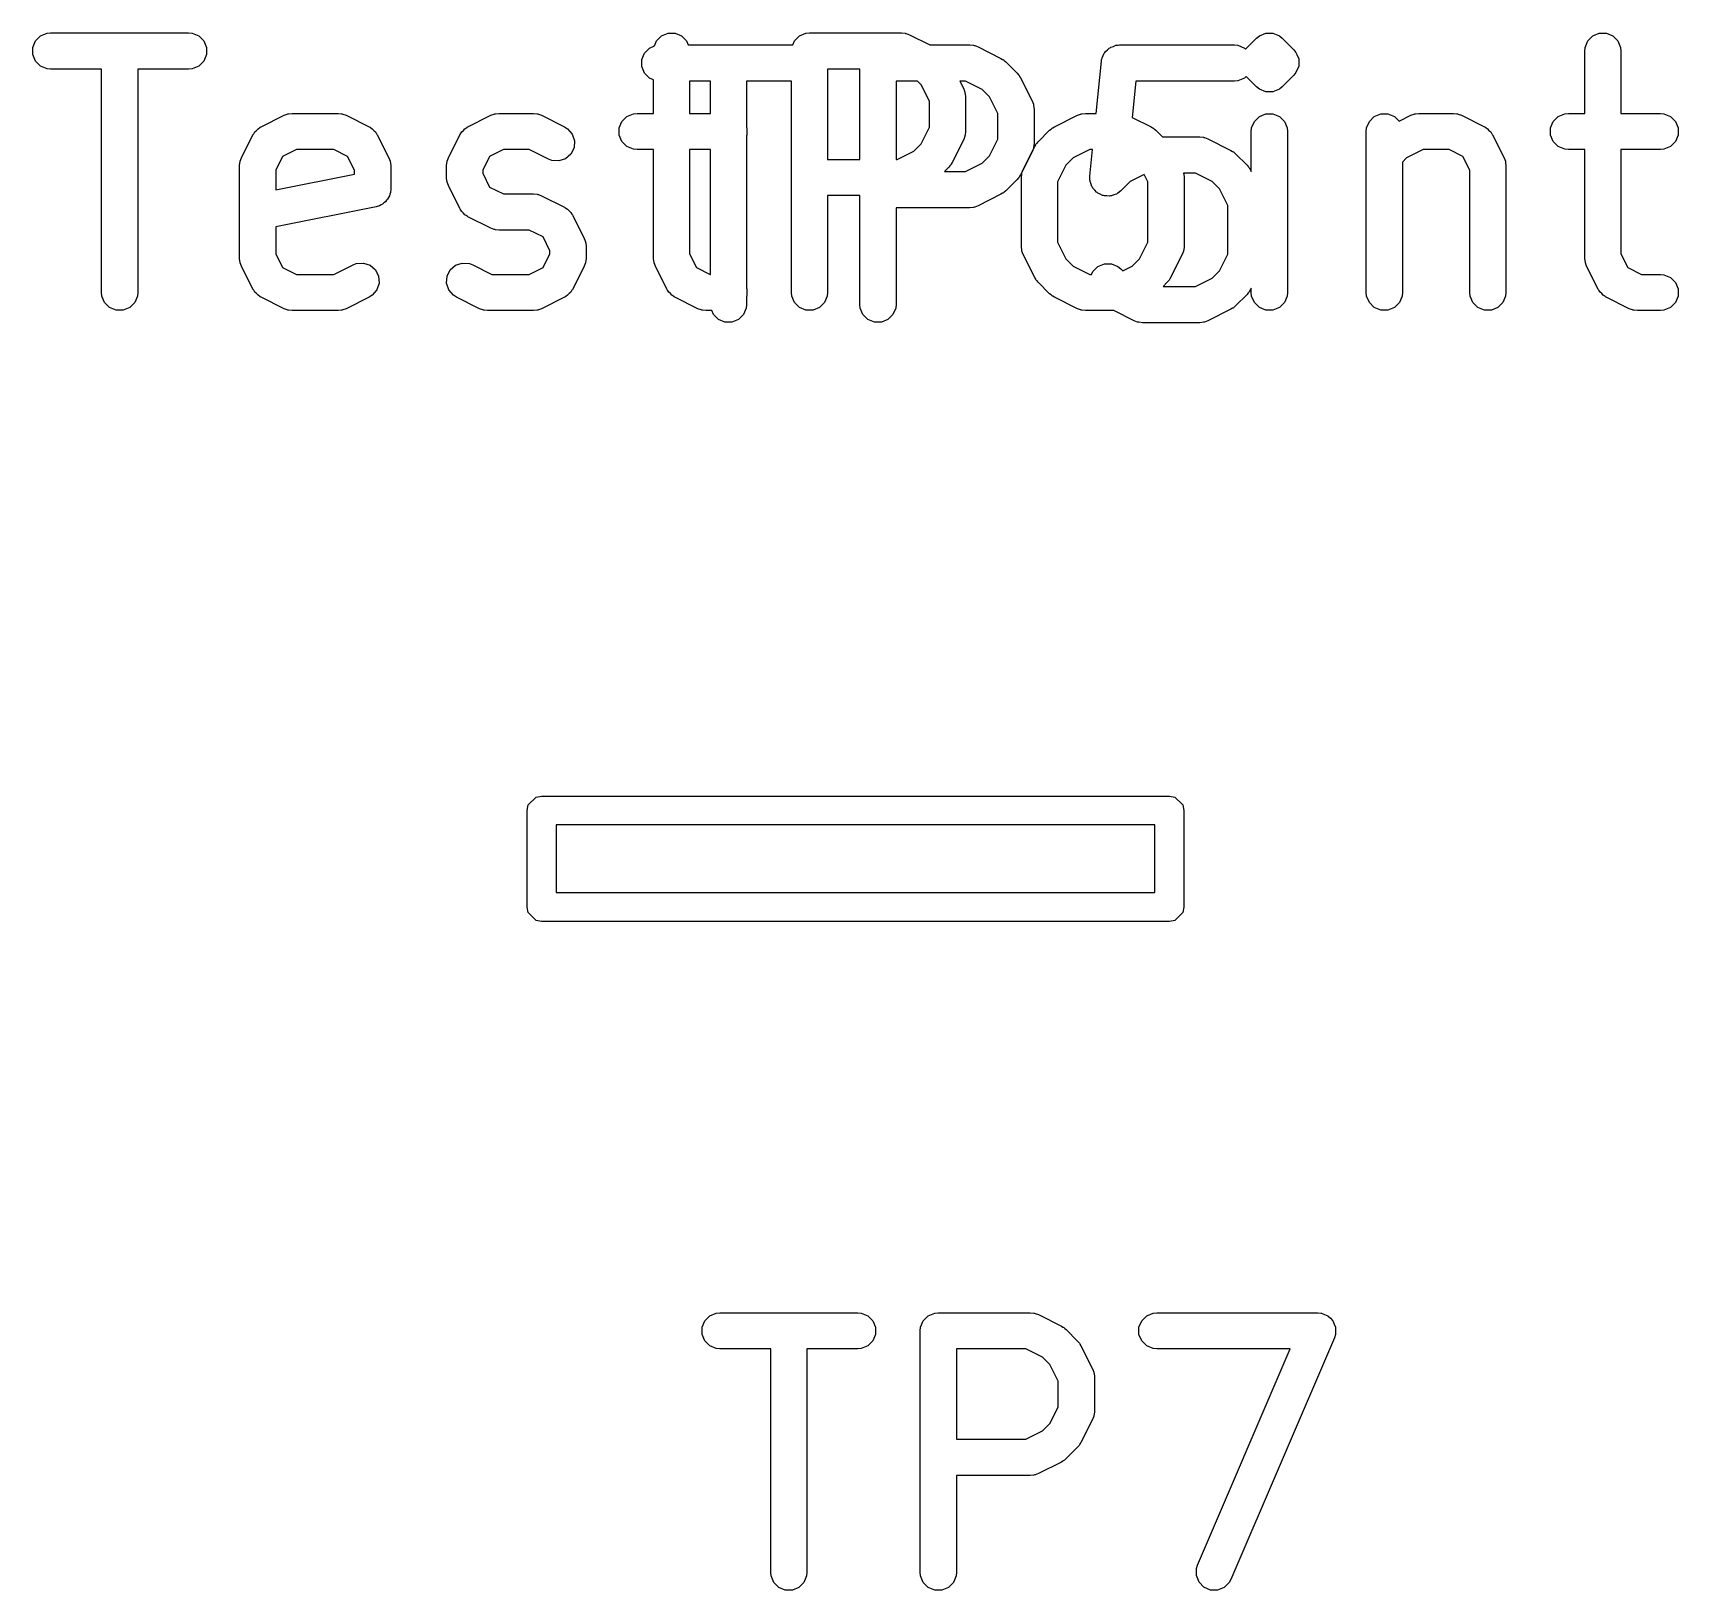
# Model space of a CAD drawing. Header units: millimetres. Extents: x 129 to 276, y -185 to -58.
# Drawn here: x 181.34 to 188.16, y -182.28 to -175.83 of the extents above; entities that cross this region are included whole.
import ezdxf

# ---------------------------------------------------------------- set-up
doc = ezdxf.new("R2010")
doc.units = ezdxf.units.MM
doc.layers.add('F.Fab', color=9, linetype='CONTINUOUS', true_color=0xafafaf)

msp = doc.modelspace()

# ---------------------------------------------------------------- linework, layer by layer
at = {"layer": 'F.Fab', "linetype": 'CONTINUOUS'}
for p, q in [((181.343107, -175.890187), (181.354306, -175.863151)), ((181.354306, -175.863151), (181.374998, -175.842459)), ((181.374998, -175.842459), (181.402034, -175.83126)), ((181.402034, -175.83126), (181.416666, -175.829819)), ((181.416666, -175.829819), (181.988094, -175.829819)), ((181.988094, -175.829819), (182.002726, -175.83126)), ((182.002726, -175.83126), (182.029762, -175.842459)), ((182.029762, -175.842459), (182.050454, -175.863151)), ((182.050454, -175.863151), (182.061653, -175.890187)), ((183.91715, -175.883874), (183.925735, -175.863151)), ((183.925735, -175.863151), (183.946427, -175.842459)), ((183.946427, -175.842459), (183.973463, -175.83126)), ((183.973463, -175.83126), (184.002727, -175.83126)), ((184.002727, -175.83126), (184.029763, -175.842459)), ((184.029763, -175.842459), (184.050455, -175.863151)), ((184.050455, -175.863151), (184.057359, -175.879819)), ((184.49026, -175.879819), (184.497164, -175.863151)), ((184.497164, -175.863151), (184.517856, -175.842459)), ((184.517856, -175.842459), (184.544892, -175.83126)), ((184.544892, -175.83126), (184.559524, -175.829819)), ((184.559524, -175.829819), (184.940476, -175.829819)), ((184.940476, -175.829819), (184.955108, -175.83126)), ((184.955108, -175.83126), (184.957597, -175.832291)), ((184.957597, -175.832291), (184.960285, -175.832482)), ((184.960285, -175.832482), (184.974017, -175.837737)), ((184.974017, -175.837737), (185.058181, -175.879819)), ((186.365647, -175.897391), (186.411253, -175.851786)), ((186.411253, -175.851786), (186.422618, -175.842459)), ((186.422618, -175.842459), (186.449654, -175.83126)), ((186.449654, -175.83126), (186.478917, -175.83126)), ((186.478917, -175.83126), (186.478918, -175.83126)), ((186.478918, -175.83126), (186.505954, -175.842459)), ((186.505954, -175.842459), (186.517319, -175.851786)), ((186.517319, -175.851786), (186.564938, -175.899405)), ((187.771679, -175.890187), (187.782878, -175.863151)), ((187.782878, -175.863151), (187.80357, -175.842459)), ((187.80357, -175.842459), (187.830606, -175.83126)), ((187.830606, -175.83126), (187.85987, -175.83126)), ((187.85987, -175.83126), (187.886906, -175.842459)), ((187.886906, -175.842459), (187.907598, -175.863151)), ((187.907598, -175.863151), (187.918797, -175.890187)), ((181.343107, -175.919451), (181.343107, -175.890187)), ((181.354306, -175.946487), (181.343107, -175.919451)), ((182.061653, -175.919451), (182.050454, -175.946487)), ((182.061653, -175.890187), (182.061653, -175.919451)), ((183.864536, -175.940187), (183.875735, -175.913151)), ((183.875735, -175.913151), (183.896427, -175.892459)), ((183.896427, -175.892459), (183.91715, -175.883874)), ((184.057359, -175.879819), (184.49026, -175.879819)), ((185.058181, -175.879819), (185.223809, -175.879819)), ((185.223809, -175.879819), (185.238441, -175.88126)), ((185.238441, -175.88126), (185.24093, -175.882291)), ((185.24093, -175.882291), (185.243618, -175.882482)), ((185.243618, -175.882482), (185.25735, -175.887737)), ((185.25735, -175.887737), (185.352588, -175.935356)), ((185.771119, -175.93294), (185.776301, -175.92328)), ((185.776301, -175.92328), (185.780497, -175.913151)), ((185.780497, -175.913151), (185.783168, -175.910479)), ((185.783168, -175.910479), (185.784953, -175.907153)), ((185.784953, -175.907153), (185.793435, -175.900212)), ((185.793435, -175.900212), (185.801189, -175.892459)), ((185.801189, -175.892459), (185.804677, -175.891013)), ((185.804677, -175.891013), (185.807601, -175.888622)), ((185.807601, -175.888622), (185.818098, -175.885454)), ((185.818098, -175.885454), (185.828225, -175.88126)), ((185.828225, -175.88126), (185.83383, -175.880707)), ((185.83383, -175.880707), (185.835617, -175.880169)), ((185.835617, -175.880169), (185.837445, -175.880351)), ((185.837445, -175.880351), (185.842857, -175.879819)), ((185.842857, -175.879819), (186.319047, -175.879819)), ((186.319047, -175.879819), (186.333679, -175.88126)), ((186.333679, -175.88126), (186.360715, -175.892459)), ((186.360715, -175.892459), (186.365647, -175.897391)), ((186.564938, -175.899405), (186.574265, -175.91077)), ((186.574265, -175.91077), (186.577861, -175.919451)), ((186.577861, -175.919451), (186.585464, -175.937807)), ((187.770238, -175.904819), (187.771679, -175.890187)), ((187.770238, -176.163152), (187.770238, -175.904819)), ((187.918797, -175.890187), (187.920238, -175.904819)), ((187.920238, -175.904819), (187.920238, -176.163152)), ((181.374998, -175.967179), (181.354306, -175.946487)), ((181.402034, -175.978378), (181.374998, -175.967179)), ((181.416666, -175.979819), (181.402034, -175.978378)), ((181.62738, -175.979819), (181.416666, -175.979819)), ((181.62738, -176.904819), (181.62738, -175.979819)), ((181.988094, -175.979819), (181.77738, -175.979819)), ((181.77738, -175.979819), (181.77738, -176.904819)), ((182.002726, -175.978378), (181.988094, -175.979819)), ((182.029762, -175.967179), (182.002726, -175.978378)), ((182.050454, -175.946487), (182.029762, -175.967179)), ((183.864536, -175.969451), (183.864536, -175.940187)), ((183.875735, -175.996487), (183.864536, -175.969451)), ((183.896427, -176.017179), (183.875735, -175.996487)), ((184.767857, -175.979819), (184.634524, -175.979819)), ((184.634524, -175.979819), (184.634524, -176.353628)), ((184.767857, -176.353628), (184.767857, -175.979819)), ((185.352588, -175.935356), (185.358887, -175.93932)), ((185.358887, -175.93932), (185.360715, -175.940078)), ((185.360715, -175.940078), (185.362771, -175.941766)), ((185.362771, -175.941766), (185.365031, -175.943188)), ((185.365031, -175.943188), (185.36633, -175.944686)), ((185.36633, -175.944686), (185.37208, -175.949405)), ((185.37208, -175.949405), (185.419699, -175.997024)), ((185.419699, -175.997024), (185.424417, -176.002773)), ((185.746649, -176.163152), (185.768229, -175.947356)), ((185.768229, -175.947356), (185.769298, -175.942023)), ((185.769298, -175.940187), (185.770011, -175.938464)), ((185.769298, -175.942023), (185.769298, -175.940187)), ((185.770011, -175.938464), (185.771119, -175.93294)), ((186.574265, -175.994106), (186.564938, -176.005471)), ((186.585464, -175.96707), (186.574265, -175.994106)), ((186.585464, -175.937807), (186.585464, -175.96707)), ((183.913095, -176.024083), (183.896427, -176.017179)), ((183.913095, -176.163152), (183.913095, -176.024083)), ((184.148809, -176.029819), (184.063095, -176.029819)), ((184.063095, -176.029819), (184.063095, -176.163152)), ((184.148809, -176.163152), (184.148809, -176.029819)), ((184.484524, -176.029819), (184.298809, -176.029819)), ((184.298809, -176.029819), (184.298809, -176.22125)), ((184.484524, -176.904819), (184.484524, -176.029819)), ((185.007029, -176.029819), (184.917857, -176.029819)), ((184.917857, -176.029819), (184.917857, -176.353628)), ((185.021694, -176.044484), (185.007029, -176.029819)), ((185.055952, -176.113), (185.021694, -176.044484)), ((185.206104, -176.029819), (185.182066, -176.029819)), ((185.182066, -176.029819), (185.198034, -176.061754)), ((185.198034, -176.061754), (185.203289, -176.075485)), ((185.27462, -176.064077), (185.206104, -176.029819)), ((185.305027, -176.094484), (185.27462, -176.064077)), ((185.424417, -176.002773), (185.425916, -176.004073)), ((185.425916, -176.004073), (185.427337, -176.006332)), ((185.427337, -176.006332), (185.429026, -176.008389)), ((185.429026, -176.008389), (185.429783, -176.010216)), ((185.429783, -176.010216), (185.433748, -176.016516)), ((185.433748, -176.016516), (185.481367, -176.111754)), ((185.910731, -176.029819), (185.895757, -176.179559)), ((186.319047, -176.029819), (185.910731, -176.029819)), ((186.333679, -176.028378), (186.319047, -176.029819)), ((186.360715, -176.017179), (186.333679, -176.028378)), ((186.368028, -176.009865), (186.360715, -176.017179)), ((186.411253, -176.05309), (186.368028, -176.009865)), ((186.422618, -176.062417), (186.411253, -176.05309)), ((186.449654, -176.073616), (186.422618, -176.062417)), ((186.505954, -176.062417), (186.478918, -176.073616)), ((186.517319, -176.05309), (186.505954, -176.062417)), ((186.564938, -176.005471), (186.517319, -176.05309)), ((185.055952, -176.220447), (185.055952, -176.113)), ((185.203289, -176.075485), (185.20348, -176.078174)), ((185.20348, -176.078174), (185.204511, -176.080663)), ((185.204511, -176.080663), (185.205952, -176.095295)), ((185.205952, -176.095295), (185.205952, -176.238152)), ((185.339285, -176.163), (185.305027, -176.094484)), ((185.481367, -176.111754), (185.486622, -176.125485)), ((185.486622, -176.125485), (185.486813, -176.128174)), ((185.486813, -176.128174), (185.487844, -176.130663)), ((185.487844, -176.130663), (185.489285, -176.145295)), ((186.449655, -176.073616), (186.449654, -176.073616)), ((186.478917, -176.073616), (186.449655, -176.073616)), ((186.478918, -176.073616), (186.478917, -176.073616)), ((182.287887, -176.218689), (182.383125, -176.17107)), ((182.383125, -176.17107), (182.396856, -176.165815)), ((182.396856, -176.165815), (182.399545, -176.165623)), ((182.399545, -176.165623), (182.402034, -176.164593)), ((182.402034, -176.164593), (182.416666, -176.163152)), ((182.416666, -176.163152), (182.607142, -176.163152)), ((182.607142, -176.163152), (182.621774, -176.164593)), ((182.621774, -176.164593), (182.624263, -176.165624)), ((182.624263, -176.165624), (182.626951, -176.165815)), ((182.626951, -176.165815), (182.640683, -176.17107)), ((182.640683, -176.17107), (182.735921, -176.218689)), ((183.14503, -176.218689), (183.240268, -176.17107)), ((183.240268, -176.17107), (183.253999, -176.165815)), ((183.253999, -176.165815), (183.256688, -176.165623)), ((183.256688, -176.165623), (183.259177, -176.164593)), ((183.259177, -176.164593), (183.273809, -176.163152)), ((183.273809, -176.163152), (183.416666, -176.163152)), ((183.416666, -176.163152), (183.431298, -176.164593)), ((183.431298, -176.164593), (183.433787, -176.165624)), ((183.433787, -176.165624), (183.436475, -176.165815)), ((183.436475, -176.165815), (183.450207, -176.17107)), ((183.450207, -176.17107), (183.545445, -176.218689)), ((183.771679, -176.22352), (183.782878, -176.196484)), ((183.782878, -176.196484), (183.80357, -176.175792)), ((183.80357, -176.175792), (183.830606, -176.164593)), ((183.830606, -176.164593), (183.845238, -176.163152)), ((183.845238, -176.163152), (183.913095, -176.163152)), ((184.063095, -176.163152), (184.148809, -176.163152)), ((185.339285, -176.270447), (185.339285, -176.163)), ((185.489285, -176.145295), (185.489285, -176.288152)), ((185.573602, -176.218689), (185.66884, -176.17107)), ((185.66884, -176.17107), (185.682571, -176.165815)), ((185.682571, -176.165815), (185.68526, -176.165623)), ((185.68526, -176.165623), (185.687749, -176.164593)), ((185.687749, -176.164593), (185.702381, -176.163152)), ((185.702381, -176.163152), (185.746649, -176.163152)), ((185.895757, -176.179559), (185.974017, -176.218689)), ((186.390727, -176.22352), (186.401926, -176.196484)), ((186.401926, -176.196484), (186.422618, -176.175792)), ((186.422618, -176.175792), (186.449654, -176.164593)), ((186.449654, -176.164593), (186.478918, -176.164593)), ((186.478918, -176.164593), (186.505954, -176.175792)), ((186.505954, -176.175792), (186.526646, -176.196484)), ((186.526646, -176.196484), (186.537845, -176.22352)), ((186.866917, -176.22352), (186.878116, -176.196484)), ((186.878116, -176.196484), (186.898808, -176.175792)), ((186.898808, -176.175792), (186.925844, -176.164593)), ((186.925844, -176.164593), (186.955108, -176.164593)), ((186.955108, -176.164593), (186.982144, -176.175792)), ((186.982144, -176.175792), (187.001545, -176.195193)), ((187.001545, -176.195193), (187.049792, -176.17107)), ((187.049792, -176.17107), (187.063523, -176.165815)), ((187.063523, -176.165815), (187.066212, -176.165623)), ((187.066212, -176.165623), (187.068701, -176.164593)), ((187.068701, -176.164593), (187.083333, -176.163152)), ((187.083333, -176.163152), (187.22619, -176.163152)), ((187.22619, -176.163152), (187.240822, -176.164593)), ((187.240822, -176.164593), (187.243311, -176.165624)), ((187.243311, -176.165624), (187.245999, -176.165815)), ((187.245999, -176.165815), (187.259731, -176.17107)), ((187.259731, -176.17107), (187.354969, -176.218689)), ((187.628822, -176.22352), (187.640021, -176.196484)), ((187.640021, -176.196484), (187.660713, -176.175792)), ((187.660713, -176.175792), (187.687749, -176.164593)), ((187.687749, -176.164593), (187.702381, -176.163152)), ((187.702381, -176.163152), (187.770238, -176.163152)), ((187.920238, -176.163152), (188.083333, -176.163152)), ((188.083333, -176.163152), (188.097965, -176.164593)), ((188.097965, -176.164593), (188.125001, -176.175792)), ((188.125001, -176.175792), (188.145693, -176.196484)), ((188.145693, -176.196484), (188.156892, -176.22352)), ((182.206727, -176.347468), (182.254346, -176.25223)), ((182.254346, -176.25223), (182.255886, -176.249782)), ((182.255886, -176.249782), (182.256271, -176.248629)), ((182.256271, -176.248629), (182.257516, -176.247192)), ((182.257516, -176.247192), (182.262178, -176.239787)), ((182.262178, -176.239787), (182.269282, -176.233625)), ((182.269282, -176.233625), (182.275444, -176.226521)), ((182.275444, -176.226521), (182.282849, -176.221859)), ((182.282849, -176.221859), (182.284286, -176.220614)), ((182.284286, -176.220614), (182.285439, -176.220229)), ((182.285439, -176.220229), (182.287887, -176.218689)), ((182.735921, -176.218689), (182.738368, -176.220229)), ((182.738368, -176.220229), (182.739522, -176.220614)), ((182.739522, -176.220614), (182.740958, -176.221859)), ((182.740958, -176.221859), (182.748364, -176.226521)), ((182.748364, -176.226521), (182.754525, -176.233625)), ((182.754525, -176.233625), (182.76163, -176.239787)), ((182.76163, -176.239787), (182.766291, -176.247192)), ((182.766291, -176.247192), (182.767537, -176.248629)), ((182.767537, -176.248629), (182.767921, -176.249782)), ((182.767921, -176.249782), (182.769462, -176.25223)), ((182.769462, -176.25223), (182.817081, -176.347468)), ((183.06387, -176.347468), (183.111489, -176.25223)), ((183.111489, -176.25223), (183.113029, -176.249782)), ((183.113029, -176.249782), (183.113414, -176.248629)), ((183.113414, -176.248629), (183.114659, -176.247192)), ((183.114659, -176.247192), (183.119321, -176.239787)), ((183.119321, -176.239787), (183.126425, -176.233625)), ((183.126425, -176.233625), (183.132587, -176.226521)), ((183.132587, -176.226521), (183.139992, -176.221859)), ((183.139992, -176.221859), (183.141429, -176.220614)), ((183.141429, -176.220614), (183.142582, -176.220229)), ((183.142582, -176.220229), (183.14503, -176.218689)), ((183.545445, -176.218689), (183.557888, -176.226521)), ((183.557888, -176.226521), (183.577061, -176.248629)), ((183.577061, -176.248629), (183.586315, -176.27639)), ((183.771679, -176.252784), (183.771679, -176.22352)), ((183.782878, -176.27982), (183.771679, -176.252784)), ((184.298809, -176.22125), (184.299749, -176.22352)), ((184.299749, -176.252784), (184.298809, -176.255053)), ((184.298809, -176.255053), (184.298809, -176.887917)), ((184.299749, -176.22352), (184.299749, -176.252784)), ((185.021694, -176.288963), (185.055952, -176.220447)), ((185.198034, -176.271693), (185.150415, -176.366931)), ((185.203289, -176.257962), (185.198034, -176.271693)), ((185.20348, -176.255272), (185.203289, -176.257962)), ((185.204511, -176.252784), (185.20348, -176.255272)), ((185.205952, -176.238152), (185.204511, -176.252784)), ((185.305027, -176.338963), (185.339285, -176.270447)), ((185.506491, -176.280357), (185.55411, -176.232738)), ((185.55411, -176.232738), (185.559859, -176.228019)), ((185.559859, -176.228019), (185.561159, -176.226521)), ((185.561159, -176.226521), (185.563418, -176.225099)), ((185.563418, -176.225099), (185.565475, -176.223411)), ((185.565475, -176.223411), (185.567302, -176.222653)), ((185.567302, -176.222653), (185.573602, -176.218689)), ((185.974017, -176.218689), (185.980316, -176.222653)), ((185.980316, -176.222653), (185.982144, -176.223411)), ((185.982144, -176.223411), (185.9842, -176.225099)), ((185.9842, -176.225099), (185.98646, -176.226521)), ((185.98646, -176.226521), (185.987759, -176.228019)), ((185.987759, -176.228019), (185.993509, -176.232738)), ((185.993509, -176.232738), (186.021542, -176.260771)), ((186.021542, -176.260771), (186.17619, -176.260771)), ((186.17619, -176.260771), (186.190822, -176.262212)), ((186.190822, -176.262212), (186.193311, -176.263243)), ((186.193311, -176.263243), (186.195999, -176.263434)), ((186.195999, -176.263434), (186.209731, -176.268689)), ((186.209731, -176.268689), (186.304969, -176.316308)), ((186.389286, -176.238152), (186.390727, -176.22352)), ((186.389286, -176.403782), (186.389286, -176.238152)), ((186.537845, -176.22352), (186.539286, -176.238152)), ((186.539286, -176.238152), (186.539286, -176.904819)), ((186.865476, -176.238152), (186.866917, -176.22352)), ((186.865476, -176.904819), (186.865476, -176.238152)), ((187.354969, -176.218689), (187.357416, -176.220229)), ((187.357416, -176.220229), (187.35857, -176.220614)), ((187.35857, -176.220614), (187.360006, -176.221859)), ((187.360006, -176.221859), (187.367412, -176.226521)), ((187.367412, -176.226521), (187.373573, -176.233625)), ((187.373573, -176.233625), (187.380678, -176.239787)), ((187.380678, -176.239787), (187.385339, -176.247192)), ((187.385339, -176.247192), (187.386585, -176.248629)), ((187.386585, -176.248629), (187.386969, -176.249782)), ((187.386969, -176.249782), (187.38851, -176.25223)), ((187.38851, -176.25223), (187.436129, -176.347468)), ((187.628822, -176.252784), (187.628822, -176.22352)), ((187.640021, -176.27982), (187.628822, -176.252784)), ((188.156892, -176.252784), (188.145693, -176.27982)), ((188.156892, -176.22352), (188.156892, -176.252784)), ((182.434371, -176.313152), (182.377329, -176.341672)), ((182.589437, -176.313152), (182.434371, -176.313152)), ((182.646478, -176.341672), (182.589437, -176.313152)), ((183.291514, -176.313152), (183.234472, -176.341672)), ((183.398961, -176.313152), (183.291514, -176.313152)), ((183.478363, -176.352853), (183.398961, -176.313152)), ((183.571153, -176.331755), (183.549046, -176.350928)), ((183.584241, -176.30558), (183.571153, -176.331755)), ((183.586315, -176.27639), (183.584241, -176.30558)), ((183.80357, -176.300512), (183.782878, -176.27982)), ((183.830606, -176.311711), (183.80357, -176.300512)), ((183.845238, -176.313152), (183.830606, -176.311711)), ((183.913095, -176.313152), (183.845238, -176.313152)), ((183.913095, -176.761961), (183.913095, -176.313152)), ((184.063095, -176.313152), (184.063095, -176.744256)), ((184.148809, -176.313152), (184.063095, -176.313152)), ((184.148809, -176.829819), (184.148809, -176.313152)), ((184.922771, -176.353628), (184.991287, -176.31937)), ((184.991287, -176.31937), (185.021694, -176.288963)), ((185.27462, -176.36937), (185.305027, -176.338963)), ((185.481367, -176.321693), (185.433748, -176.416931)), ((185.444823, -176.395087), (185.492442, -176.299849)), ((185.486622, -176.307962), (185.481367, -176.321693)), ((185.486813, -176.305272), (185.486622, -176.307962)), ((185.487844, -176.302784), (185.486813, -176.305272)), ((185.489285, -176.288152), (185.487844, -176.302784)), ((185.492442, -176.299849), (185.496406, -176.293549)), ((185.496406, -176.293549), (185.497164, -176.291722)), ((185.497164, -176.291722), (185.498852, -176.289665)), ((185.498852, -176.289665), (185.500274, -176.287406)), ((185.500274, -176.287406), (185.501772, -176.286106)), ((185.501772, -176.286106), (185.506491, -176.280357)), ((185.720086, -176.313152), (185.65157, -176.34741)), ((185.731649, -176.313152), (185.720086, -176.313152)), ((185.72061, -176.423546), (185.731649, -176.313152)), ((186.304969, -176.316308), (186.311268, -176.320272)), ((186.311268, -176.320272), (186.313096, -176.32103)), ((186.313096, -176.32103), (186.315152, -176.322718)), ((186.315152, -176.322718), (186.317412, -176.32414)), ((186.317412, -176.32414), (186.318711, -176.325638)), ((186.318711, -176.325638), (186.324461, -176.330357)), ((186.324461, -176.330357), (186.37208, -176.377976)), ((187.101038, -176.313152), (187.032522, -176.34741)), ((187.208485, -176.313152), (187.101038, -176.313152)), ((187.265526, -176.341672), (187.208485, -176.313152)), ((187.660713, -176.300512), (187.640021, -176.27982)), ((187.687749, -176.311711), (187.660713, -176.300512)), ((187.702381, -176.313152), (187.687749, -176.311711)), ((187.770238, -176.313152), (187.702381, -176.313152)), ((187.770238, -176.761961), (187.770238, -176.313152)), ((188.083333, -176.313152), (187.920238, -176.313152)), ((187.920238, -176.313152), (187.920238, -176.744256)), ((188.097965, -176.311711), (188.083333, -176.313152)), ((188.125001, -176.300512), (188.097965, -176.311711)), ((188.145693, -176.27982), (188.125001, -176.300512)), ((182.198809, -176.381009), (182.20025, -176.366377)), ((182.198809, -176.761961), (182.198809, -176.381009)), ((182.20025, -176.366377), (182.201281, -176.363887)), ((182.201281, -176.363887), (182.201472, -176.3612)), ((182.201472, -176.3612), (182.206727, -176.347468)), ((182.377329, -176.341672), (182.348809, -176.398714)), ((182.348809, -176.398714), (182.348809, -176.479999)), ((182.674999, -176.398714), (182.646478, -176.341672)), ((182.674999, -176.414762), (182.674999, -176.398714)), ((182.817081, -176.347468), (182.822336, -176.361199)), ((182.822336, -176.361199), (182.822527, -176.363888)), ((182.822527, -176.363888), (182.823558, -176.366377)), ((182.823558, -176.366377), (182.824999, -176.381009)), ((182.824999, -176.381009), (182.824999, -176.476247)), ((183.055952, -176.381009), (183.057393, -176.366377)), ((183.055952, -176.428628), (183.055952, -176.381009)), ((183.057393, -176.366377), (183.058424, -176.363887)), ((183.058424, -176.363887), (183.058615, -176.3612)), ((183.058615, -176.3612), (183.06387, -176.347468)), ((183.234472, -176.341672), (183.205952, -176.398714)), ((183.205952, -176.398714), (183.205952, -176.410923)), ((183.492094, -176.358108), (183.478363, -176.352853)), ((183.521284, -176.360182), (183.492094, -176.358108)), ((183.549046, -176.350928), (183.521284, -176.360182)), ((184.634524, -176.353628), (184.767857, -176.353628)), ((184.917857, -176.353628), (184.922771, -176.353628)), ((185.136366, -176.386423), (185.119161, -176.403628)), ((185.119161, -176.403628), (185.206104, -176.403628)), ((185.141084, -176.380673), (185.136366, -176.386423)), ((185.142583, -176.379374), (185.141084, -176.380673)), ((185.144004, -176.377114), (185.142583, -176.379374)), ((185.145693, -176.375058), (185.144004, -176.377114)), ((185.14645, -176.37323), (185.145693, -176.375058)), ((185.150415, -176.366931), (185.14645, -176.37323)), ((185.206104, -176.403628), (185.27462, -176.36937)), ((185.439377, -176.411506), (185.439568, -176.408819)), ((185.439568, -176.408819), (185.444823, -176.395087)), ((185.621163, -176.377817), (185.586905, -176.446333)), ((185.65157, -176.34741), (185.621163, -176.377817)), ((186.37208, -176.377976), (186.376798, -176.383725)), ((186.376798, -176.383725), (186.378297, -176.385025)), ((186.378297, -176.385025), (186.379718, -176.387284)), ((186.379718, -176.387284), (186.381407, -176.389341)), ((186.381407, -176.389341), (186.382164, -176.391168)), ((186.382164, -176.391168), (186.386129, -176.397468)), ((186.386129, -176.397468), (186.389286, -176.403782)), ((187.032522, -176.34741), (187.015476, -176.364456)), ((187.015476, -176.364456), (187.015476, -176.904819)), ((187.294047, -176.398714), (187.265526, -176.341672)), ((187.294047, -176.904819), (187.294047, -176.398714)), ((187.436129, -176.347468), (187.441384, -176.361199)), ((187.441384, -176.361199), (187.441575, -176.363888)), ((187.441575, -176.363888), (187.442606, -176.366377)), ((187.442606, -176.366377), (187.444047, -176.381009)), ((187.444047, -176.381009), (187.444047, -176.904819)), ((182.348809, -176.479999), (182.674999, -176.414762)), ((182.824999, -176.476247), (182.823558, -176.490879)), ((183.057393, -176.44326), (183.055952, -176.428628)), ((183.058424, -176.445749), (183.057393, -176.44326)), ((183.058615, -176.448437), (183.058424, -176.445749)), ((183.06387, -176.462169), (183.058615, -176.448437)), ((183.111489, -176.557407), (183.06387, -176.462169)), ((183.205952, -176.410923), (183.234472, -176.467964)), ((183.234472, -176.467964), (183.291514, -176.496485)), ((185.419699, -176.436423), (185.37208, -176.484042)), ((185.424417, -176.430673), (185.419699, -176.436423)), ((185.425916, -176.429374), (185.424417, -176.430673)), ((185.427337, -176.427114), (185.425916, -176.429374)), ((185.429026, -176.425058), (185.427337, -176.427114)), ((185.429783, -176.42323), (185.429026, -176.425058)), ((185.433748, -176.416931), (185.429783, -176.42323)), ((185.436905, -176.428628), (185.438346, -176.413996)), ((185.436905, -176.714342), (185.436905, -176.428628)), ((185.438346, -176.413996), (185.439377, -176.411506)), ((185.586905, -176.446333), (185.586905, -176.696637)), ((185.720588, -176.438249), (185.72061, -176.423546)), ((185.721679, -176.441864), (185.720588, -176.438249)), ((185.721679, -176.44564), (185.721679, -176.441864)), ((185.725873, -176.455765), (185.721679, -176.44564)), ((185.729041, -176.466265), (185.725873, -176.455765)), ((185.731432, -176.469188), (185.729041, -176.466265)), ((185.732878, -176.472677), (185.731432, -176.469188)), ((185.740631, -176.48043), (185.732878, -176.472677)), ((185.887284, -176.445029), (185.848271, -176.484042)), ((185.945506, -176.415917), (185.887284, -176.445029)), ((185.960714, -176.446333), (185.945506, -176.415917)), ((185.960714, -176.696637), (185.960714, -176.446333)), ((186.158485, -176.410771), (186.10819, -176.410771)), ((186.10819, -176.410771), (186.108242, -176.411507)), ((186.108242, -176.411507), (186.109273, -176.413996)), ((186.109273, -176.413996), (186.110714, -176.428628)), ((186.110714, -176.428628), (186.110714, -176.714342)), ((186.227001, -176.445029), (186.158485, -176.410771)), ((186.257408, -176.475436), (186.227001, -176.445029)), ((186.291666, -176.543952), (186.257408, -176.475436)), ((182.784878, -176.541419), (182.778773, -176.545508)), ((182.791667, -176.538607), (182.784878, -176.541419)), ((182.796919, -176.533354), (182.791667, -176.538607)), ((182.803087, -176.529224), (182.796919, -176.533354)), ((182.807161, -176.523113), (182.803087, -176.529224)), ((182.812359, -176.517915), (182.807161, -176.523113)), ((182.815202, -176.511051), (182.812359, -176.517915)), ((182.819319, -176.504876), (182.815202, -176.511051)), ((182.820744, -176.49767), (182.819319, -176.504876)), ((182.823558, -176.490879), (182.820744, -176.49767)), ((183.291514, -176.496485), (183.416666, -176.496485)), ((183.416666, -176.496485), (183.431298, -176.497926)), ((183.431298, -176.497926), (183.433787, -176.498957)), ((183.433787, -176.498957), (183.436475, -176.499148)), ((183.436475, -176.499148), (183.450207, -176.504403)), ((183.450207, -176.504403), (183.545445, -176.552022)), ((184.767857, -176.503628), (184.634524, -176.503628)), ((184.634524, -176.503628), (184.634524, -176.904819)), ((184.767857, -176.954819), (184.767857, -176.503628)), ((185.352588, -176.498091), (185.25735, -176.54571)), ((185.358887, -176.494126), (185.352588, -176.498091)), ((185.360715, -176.493369), (185.358887, -176.494126)), ((185.362771, -176.49168), (185.360715, -176.493369)), ((185.365031, -176.490259), (185.362771, -176.49168)), ((185.36633, -176.48876), (185.365031, -176.490259)), ((185.37208, -176.484042), (185.36633, -176.48876)), ((185.747572, -176.488913), (185.740631, -176.48043)), ((185.750898, -176.490697), (185.747572, -176.488913)), ((185.75357, -176.493369), (185.750898, -176.490697)), ((185.763697, -176.497564), (185.75357, -176.493369)), ((185.773359, -176.502747), (185.763697, -176.497564)), ((185.777118, -176.503122), (185.773359, -176.502747)), ((185.780607, -176.504568), (185.777118, -176.503122)), ((185.791568, -176.504568), (185.780607, -176.504568)), ((185.802478, -176.505659), (185.791568, -176.504568)), ((185.806094, -176.504568), (185.802478, -176.505659)), ((185.809869, -176.504568), (185.806094, -176.504568)), ((185.819994, -176.500373), (185.809869, -176.504568)), ((185.830494, -176.497206), (185.819994, -176.500373)), ((185.833417, -176.494814), (185.830494, -176.497206)), ((185.836906, -176.493369), (185.833417, -176.494814)), ((185.848271, -176.484042), (185.836906, -176.493369)), ((186.291666, -176.746637), (186.291666, -176.543952)), ((182.764707, -176.549791), (182.348809, -176.63297)), ((182.778773, -176.545508), (182.764707, -176.549791)), ((183.113029, -176.559854), (183.111489, -176.557407)), ((183.113414, -176.561008), (183.113029, -176.559854)), ((183.114659, -176.562444), (183.113414, -176.561008)), ((183.119321, -176.56985), (183.114659, -176.562444)), ((183.126425, -176.576011), (183.119321, -176.56985)), ((183.132587, -176.583116), (183.126425, -176.576011)), ((183.139992, -176.587777), (183.132587, -176.583116)), ((183.141429, -176.589023), (183.139992, -176.587777)), ((183.142582, -176.589407), (183.141429, -176.589023)), ((183.14503, -176.590948), (183.142582, -176.589407)), ((183.240268, -176.638567), (183.14503, -176.590948)), ((183.545445, -176.552022), (183.547892, -176.553562)), ((183.547892, -176.553562), (183.549046, -176.553947)), ((183.549046, -176.553947), (183.550482, -176.555192)), ((183.550482, -176.555192), (183.557888, -176.559854)), ((183.557888, -176.559854), (183.564049, -176.566958)), ((183.564049, -176.566958), (183.571154, -176.57312)), ((183.571154, -176.57312), (183.575815, -176.580525)), ((183.575815, -176.580525), (183.577061, -176.581962)), ((183.577061, -176.581962), (183.577445, -176.583115)), ((183.577445, -176.583115), (183.578986, -176.585563)), ((183.578986, -176.585563), (183.626605, -176.680801)), ((185.223809, -176.553628), (184.917857, -176.553628)), ((184.917857, -176.553628), (184.917857, -176.954819)), ((185.238441, -176.552187), (185.223809, -176.553628)), ((185.24093, -176.551155), (185.238441, -176.552187)), ((185.243618, -176.550965), (185.24093, -176.551155)), ((185.25735, -176.54571), (185.243618, -176.550965)), ((182.348809, -176.63297), (182.348809, -176.744256)), ((183.253999, -176.643822), (183.240268, -176.638567)), ((183.256688, -176.644013), (183.253999, -176.643822)), ((183.259177, -176.645044), (183.256688, -176.644013)), ((183.273809, -176.646485), (183.259177, -176.645044)), ((183.398961, -176.646485), (183.273809, -176.646485)), ((183.456002, -176.675005), (183.398961, -176.646485)), ((183.484523, -176.732047), (183.456002, -176.675005)), ((183.626605, -176.680801), (183.63186, -176.694532)), ((182.348809, -176.744256), (182.377329, -176.801298)), ((183.456002, -176.801298), (183.484523, -176.744256)), ((183.484523, -176.744256), (183.484523, -176.732047)), ((183.63186, -176.694532), (183.632051, -176.697221)), ((183.632051, -176.697221), (183.633082, -176.69971)), ((183.633082, -176.69971), (183.634523, -176.714342)), ((183.634523, -176.714342), (183.634523, -176.761961)), ((184.063095, -176.744256), (184.091615, -176.801298)), ((185.438346, -176.728974), (185.436905, -176.714342)), ((185.439377, -176.731463), (185.438346, -176.728974)), ((185.439568, -176.734151), (185.439377, -176.731463)), ((185.444823, -176.747883), (185.439568, -176.734151)), ((185.492442, -176.843121), (185.444823, -176.747883)), ((185.586905, -176.696637), (185.621163, -176.765153)), ((185.926455, -176.765153), (185.960714, -176.696637)), ((186.102796, -176.747883), (186.055177, -176.843121)), ((186.108051, -176.734152), (186.102796, -176.747883)), ((186.108242, -176.731462), (186.108051, -176.734152)), ((186.109273, -176.728974), (186.108242, -176.731462)), ((186.110714, -176.714342), (186.109273, -176.728974)), ((186.257407, -176.815153), (186.291666, -176.746637)), ((187.920238, -176.744256), (187.948758, -176.801298)), ((182.20025, -176.776593), (182.198809, -176.761961)), ((182.201281, -176.779082), (182.20025, -176.776593)), ((182.201472, -176.78177), (182.201281, -176.779082)), ((182.206727, -176.795502), (182.201472, -176.78177)), ((182.254346, -176.890741), (182.206727, -176.795502)), ((182.377329, -176.801298), (182.434371, -176.829819)), ((182.589437, -176.829819), (182.668839, -176.790118)), ((182.668839, -176.790118), (182.68257, -176.784863)), ((182.68257, -176.784863), (182.71176, -176.782789)), ((182.71176, -176.782789), (182.739522, -176.792043)), ((182.739522, -176.792043), (182.761629, -176.811216)), ((182.761629, -176.811216), (182.774717, -176.837391)), ((183.058615, -176.837391), (183.071702, -176.811216)), ((183.071702, -176.811216), (183.09381, -176.792043)), ((183.09381, -176.792043), (183.121571, -176.782789)), ((183.121571, -176.782789), (183.150761, -176.784863)), ((183.150761, -176.784863), (183.164493, -176.790118)), ((183.164493, -176.790118), (183.243895, -176.829819)), ((183.398961, -176.829819), (183.456002, -176.801298)), ((183.626605, -176.795502), (183.578986, -176.890741)), ((183.63186, -176.78177), (183.626605, -176.795502)), ((183.63205, -176.779082), (183.63186, -176.78177)), ((183.633082, -176.776593), (183.63205, -176.779082)), ((183.634523, -176.761961), (183.633082, -176.776593)), ((183.914536, -176.776593), (183.913095, -176.761961)), ((183.915567, -176.779082), (183.914536, -176.776593)), ((183.915758, -176.78177), (183.915567, -176.779082)), ((183.921013, -176.795502), (183.915758, -176.78177)), ((183.968632, -176.890741), (183.921013, -176.795502)), ((184.091615, -176.801298), (184.148657, -176.829819)), ((185.621163, -176.765153), (185.65157, -176.795561)), ((185.65157, -176.795561), (185.720086, -176.829819)), ((185.732878, -176.817912), (185.753571, -176.797219)), ((185.753571, -176.797219), (185.780607, -176.786021)), ((185.780607, -176.786021), (185.80987, -176.786021)), ((185.80987, -176.786021), (185.836906, -176.79722)), ((185.836906, -176.79722), (185.848272, -176.806548)), ((185.848272, -176.806548), (185.856872, -176.815148)), ((185.856872, -176.815148), (185.896048, -176.795561)), ((185.896048, -176.795561), (185.926455, -176.765153)), ((186.227, -176.845561), (186.257407, -176.815153)), ((187.771679, -176.776593), (187.770238, -176.761961)), ((187.77271, -176.779082), (187.771679, -176.776593)), ((187.772901, -176.78177), (187.77271, -176.779082)), ((187.778156, -176.795502), (187.772901, -176.78177)), ((187.825775, -176.890741), (187.778156, -176.795502)), ((187.948758, -176.801298), (188.0058, -176.829819)), ((182.434371, -176.829819), (182.589437, -176.829819)), ((182.776791, -176.866581), (182.767537, -176.894342)), ((182.774717, -176.837391), (182.776791, -176.866581)), ((183.056541, -176.866581), (183.058615, -176.837391)), ((183.065795, -176.894342), (183.056541, -176.866581)), ((183.243895, -176.829819), (183.398961, -176.829819)), ((184.148657, -176.829819), (184.148809, -176.829819)), ((185.496405, -176.849417), (185.492442, -176.843121)), ((185.497163, -176.851247), (185.496405, -176.849417)), ((185.498852, -176.853305), (185.497163, -176.851247)), ((185.500274, -176.855564), (185.498852, -176.853305)), ((185.501772, -176.856863), (185.500274, -176.855564)), ((185.50649, -176.862612), (185.501772, -176.856863)), ((185.554109, -176.910232), (185.50649, -176.862612)), ((185.720086, -176.829819), (185.727946, -176.829819)), ((185.727946, -176.829819), (185.732878, -176.817912)), ((186.041128, -176.862613), (186.023922, -176.879819)), ((186.023922, -176.879819), (186.158485, -176.879819)), ((186.045846, -176.856863), (186.041128, -176.862613)), ((186.047345, -176.855564), (186.045846, -176.856863)), ((186.048766, -176.853305), (186.047345, -176.855564)), ((186.050456, -176.851247), (186.048766, -176.853305)), ((186.051213, -176.849417), (186.050456, -176.851247)), ((186.055177, -176.843121), (186.051213, -176.849417)), ((186.158485, -176.879819), (186.227, -176.845561)), ((188.0058, -176.829819), (188.083333, -176.829819)), ((188.083333, -176.829819), (188.097965, -176.83126)), ((188.097965, -176.83126), (188.125001, -176.842459)), ((188.125001, -176.842459), (188.145693, -176.863151)), ((188.145693, -176.863151), (188.156892, -176.890187)), ((181.628821, -176.919451), (181.62738, -176.904819)), ((181.64002, -176.946487), (181.628821, -176.919451)), ((181.660712, -176.967179), (181.64002, -176.946487)), ((181.76474, -176.946487), (181.744048, -176.967179)), ((181.775939, -176.919451), (181.76474, -176.946487)), ((181.77738, -176.904819), (181.775939, -176.919451)), ((182.255886, -176.893187), (182.254346, -176.890741)), ((182.256271, -176.894342), (182.255886, -176.893187)), ((182.257517, -176.895779), (182.256271, -176.894342)), ((182.262178, -176.903183), (182.257517, -176.895779)), ((182.26928, -176.909342), (182.262178, -176.903183)), ((182.275444, -176.91645), (182.26928, -176.909342)), ((182.282849, -176.921111), (182.275444, -176.91645)), ((182.284286, -176.922357), (182.282849, -176.921111)), ((182.285439, -176.922741), (182.284286, -176.922357)), ((182.287887, -176.924282), (182.285439, -176.922741)), ((182.383125, -176.971901), (182.287887, -176.924282)), ((182.735921, -176.924282), (182.640683, -176.971901)), ((182.748364, -176.91645), (182.735921, -176.924282)), ((182.767537, -176.894342), (182.748364, -176.91645)), ((183.084968, -176.91645), (183.065795, -176.894342)), ((183.097411, -176.924282), (183.084968, -176.91645)), ((183.192649, -176.971901), (183.097411, -176.924282)), ((183.545445, -176.924282), (183.450207, -176.971901)), ((183.547892, -176.922741), (183.545445, -176.924282)), ((183.549046, -176.922357), (183.547892, -176.922741)), ((183.550482, -176.921111), (183.549046, -176.922357)), ((183.557888, -176.91645), (183.550482, -176.921111)), ((183.564049, -176.909345), (183.557888, -176.91645)), ((183.571154, -176.903184), (183.564049, -176.909345)), ((183.575815, -176.895778), (183.571154, -176.903184)), ((183.577061, -176.894342), (183.575815, -176.895778)), ((183.577445, -176.893188), (183.577061, -176.894342)), ((183.578986, -176.890741), (183.577445, -176.893188)), ((183.970172, -176.893187), (183.968632, -176.890741)), ((183.970557, -176.894342), (183.970172, -176.893187)), ((183.971803, -176.895779), (183.970557, -176.894342)), ((183.976464, -176.903183), (183.971803, -176.895779)), ((183.983566, -176.909342), (183.976464, -176.903183)), ((183.98973, -176.91645), (183.983566, -176.909342)), ((183.997135, -176.921111), (183.98973, -176.91645)), ((183.998572, -176.922357), (183.997135, -176.921111)), ((183.999725, -176.922741), (183.998572, -176.922357)), ((184.002173, -176.924282), (183.999725, -176.922741)), ((184.097411, -176.971901), (184.002173, -176.924282)), ((184.298809, -176.887917), (184.299749, -176.890187)), ((184.299749, -176.919451), (184.298809, -176.92172)), ((184.298809, -176.92172), (184.298809, -176.954819)), ((184.299749, -176.890187), (184.299749, -176.919451)), ((184.485965, -176.919451), (184.484524, -176.904819)), ((184.497164, -176.946487), (184.485965, -176.919451)), ((184.517856, -176.967179), (184.497164, -176.946487)), ((184.621884, -176.946487), (184.601192, -176.967179)), ((184.633083, -176.919451), (184.621884, -176.946487)), ((184.634524, -176.904819), (184.633083, -176.919451)), ((185.559858, -176.91495), (185.554109, -176.910232)), ((185.561159, -176.91645), (185.559858, -176.91495)), ((185.563418, -176.917872), (185.561159, -176.91645)), ((185.565475, -176.91956), (185.563418, -176.917872)), ((185.567302, -176.920317), (185.565475, -176.91956)), ((185.573602, -176.924282), (185.567302, -176.920317)), ((185.66884, -176.971901), (185.573602, -176.924282)), ((186.37208, -176.912613), (186.324462, -176.960232)), ((186.376798, -176.906863), (186.37208, -176.912613)), ((186.378297, -176.905564), (186.376798, -176.906863)), ((186.379718, -176.903305), (186.378297, -176.905564)), ((186.381408, -176.901247), (186.379718, -176.903305)), ((186.382165, -176.899417), (186.381408, -176.901247)), ((186.386129, -176.893121), (186.382165, -176.899417)), ((186.389286, -176.886807), (186.386129, -176.893121)), ((186.389286, -176.904819), (186.389286, -176.886807)), ((186.390727, -176.919451), (186.389286, -176.904819)), ((186.401926, -176.946487), (186.390727, -176.919451)), ((186.422618, -176.967179), (186.401926, -176.946487)), ((186.526646, -176.946487), (186.505954, -176.967179)), ((186.537845, -176.919451), (186.526646, -176.946487)), ((186.539286, -176.904819), (186.537845, -176.919451)), ((186.866917, -176.919451), (186.865476, -176.904819)), ((186.878116, -176.946487), (186.866917, -176.919451)), ((186.898808, -176.967179), (186.878116, -176.946487)), ((187.002836, -176.946487), (186.982144, -176.967179)), ((187.014035, -176.919451), (187.002836, -176.946487)), ((187.015476, -176.904819), (187.014035, -176.919451)), ((187.295488, -176.919451), (187.294047, -176.904819)), ((187.306687, -176.946487), (187.295488, -176.919451)), ((187.327379, -176.967179), (187.306687, -176.946487)), ((187.431407, -176.946487), (187.410715, -176.967179)), ((187.442606, -176.919451), (187.431407, -176.946487)), ((187.444047, -176.904819), (187.442606, -176.919451)), ((187.827315, -176.893187), (187.825775, -176.890741)), ((187.8277, -176.894342), (187.827315, -176.893187)), ((187.828946, -176.895779), (187.8277, -176.894342)), ((187.833607, -176.903183), (187.828946, -176.895779)), ((187.840709, -176.909342), (187.833607, -176.903183)), ((187.846873, -176.91645), (187.840709, -176.909342)), ((187.854278, -176.921111), (187.846873, -176.91645)), ((187.855715, -176.922357), (187.854278, -176.921111)), ((187.856868, -176.922741), (187.855715, -176.922357)), ((187.859316, -176.924282), (187.856868, -176.922741)), ((187.954554, -176.971901), (187.859316, -176.924282)), ((188.145693, -176.946487), (188.125001, -176.967179)), ((188.156892, -176.919451), (188.145693, -176.946487)), ((188.156892, -176.890187), (188.156892, -176.919451)), ((181.687748, -176.978378), (181.660712, -176.967179)), ((181.717012, -176.978378), (181.687748, -176.978378)), ((181.744048, -176.967179), (181.717012, -176.978378)), ((182.396856, -176.977156), (182.383125, -176.971901)), ((182.399545, -176.977347), (182.396856, -176.977156)), ((182.402034, -176.978378), (182.399545, -176.977347)), ((182.416666, -176.979819), (182.402034, -176.978378)), ((182.607142, -176.979819), (182.416666, -176.979819)), ((182.621774, -176.978378), (182.607142, -176.979819)), ((182.624263, -176.977346), (182.621774, -176.978378)), ((182.626951, -176.977156), (182.624263, -176.977346)), ((182.640683, -176.971901), (182.626951, -176.977156)), ((183.20638, -176.977156), (183.192649, -176.971901)), ((183.209069, -176.977347), (183.20638, -176.977156)), ((183.211558, -176.978378), (183.209069, -176.977347)), ((183.22619, -176.979819), (183.211558, -176.978378)), ((183.416666, -176.979819), (183.22619, -176.979819)), ((183.431298, -176.978378), (183.416666, -176.979819)), ((183.433787, -176.977346), (183.431298, -176.978378)), ((183.436475, -176.977156), (183.433787, -176.977346)), ((183.450207, -176.971901), (183.436475, -176.977156)), ((184.111142, -176.977156), (184.097411, -176.971901)), ((184.113831, -176.977347), (184.111142, -176.977156)), ((184.11632, -176.978378), (184.113831, -176.977347)), ((184.130952, -176.979819), (184.11632, -176.978378)), ((184.154545, -176.979819), (184.130952, -176.979819)), ((184.161449, -176.996487), (184.154545, -176.979819)), ((184.182141, -177.017179), (184.161449, -176.996487)), ((184.209177, -177.028378), (184.182141, -177.017179)), ((184.265477, -177.017179), (184.238441, -177.028378)), ((184.286169, -176.996487), (184.265477, -177.017179)), ((184.297368, -176.969451), (184.286169, -176.996487)), ((184.298809, -176.954819), (184.297368, -176.969451)), ((184.544892, -176.978378), (184.517856, -176.967179)), ((184.574156, -176.978378), (184.544892, -176.978378)), ((184.601192, -176.967179), (184.574156, -176.978378)), ((184.769298, -176.969451), (184.767857, -176.954819)), ((184.780497, -176.996487), (184.769298, -176.969451)), ((184.801189, -177.017179), (184.780497, -176.996487)), ((184.828225, -177.028378), (184.801189, -177.017179)), ((184.884525, -177.017179), (184.857489, -177.028378)), ((184.905217, -176.996487), (184.884525, -177.017179)), ((184.916416, -176.969451), (184.905217, -176.996487)), ((184.917857, -176.954819), (184.916416, -176.969451)), ((185.682571, -176.977156), (185.66884, -176.971901)), ((185.68526, -176.977347), (185.682571, -176.977156)), ((185.687749, -176.978378), (185.68526, -176.977347)), ((185.702381, -176.979819), (185.687749, -176.978378)), ((185.82039, -176.979819), (185.702381, -176.979819)), ((185.904554, -177.021901), (185.82039, -176.979819)), ((185.918285, -177.027156), (185.904554, -177.021901)), ((186.209731, -177.021901), (186.195999, -177.027156)), ((186.304969, -176.974282), (186.209731, -177.021901)), ((186.311268, -176.970317), (186.304969, -176.974282)), ((186.313096, -176.96956), (186.311268, -176.970317)), ((186.315152, -176.967872), (186.313096, -176.96956)), ((186.317412, -176.96645), (186.315152, -176.967872)), ((186.318712, -176.96495), (186.317412, -176.96645)), ((186.324462, -176.960232), (186.318712, -176.96495)), ((186.449654, -176.978378), (186.422618, -176.967179)), ((186.478918, -176.978378), (186.449654, -176.978378)), ((186.505954, -176.967179), (186.478918, -176.978378)), ((186.925844, -176.978378), (186.898808, -176.967179)), ((186.955108, -176.978378), (186.925844, -176.978378)), ((186.982144, -176.967179), (186.955108, -176.978378)), ((187.354415, -176.978378), (187.327379, -176.967179)), ((187.383679, -176.978378), (187.354415, -176.978378)), ((187.410715, -176.967179), (187.383679, -176.978378)), ((187.968285, -176.977156), (187.954554, -176.971901)), ((187.970974, -176.977347), (187.968285, -176.977156)), ((187.973463, -176.978378), (187.970974, -176.977347)), ((187.988095, -176.979819), (187.973463, -176.978378)), ((188.083333, -176.979819), (187.988095, -176.979819)), ((188.097965, -176.978378), (188.083333, -176.979819)), ((188.125001, -176.967179), (188.097965, -176.978378)), ((184.238441, -177.028378), (184.209177, -177.028378)), ((184.857489, -177.028378), (184.828225, -177.028378)), ((185.920974, -177.027347), (185.918285, -177.027156)), ((185.923463, -177.028378), (185.920974, -177.027347)), ((185.938095, -177.029819), (185.923463, -177.028378)), ((186.17619, -177.029819), (185.938095, -177.029819)), ((186.190822, -177.028378), (186.17619, -177.029819)), ((186.193311, -177.027346), (186.190822, -177.028378)), ((186.195999, -177.027156), (186.193311, -177.027346)), ((183.394567, -179.027039), (183.427039, -178.994567)), ((183.427039, -178.994567), (183.45, -178.99)), ((183.45, -178.99), (186.05, -178.99)), ((186.05, -178.99), (186.072961, -178.994567)), ((186.072961, -178.994567), (186.105433, -179.027039)), ((183.39, -179.05), (183.394567, -179.027039)), ((183.39, -179.45), (183.39, -179.05)), ((186.105433, -179.027039), (186.11, -179.05)), ((186.11, -179.05), (186.11, -179.45)), ((183.51, -179.11), (183.51, -179.39)), ((185.99, -179.11), (183.51, -179.11)), ((185.99, -179.39), (185.99, -179.11)), ((183.51, -179.39), (185.99, -179.39)), ((183.394567, -179.472961), (183.39, -179.45)), ((183.427039, -179.505433), (183.394567, -179.472961)), ((186.105433, -179.472961), (186.072961, -179.505433)), ((186.11, -179.45), (186.105433, -179.472961)), ((183.45, -179.51), (183.427039, -179.505433)), ((186.05, -179.51), (183.45, -179.51)), ((186.072961, -179.505433), (186.05, -179.51)), ((184.114536, -181.190187), (184.125735, -181.163151)), ((184.125735, -181.163151), (184.146427, -181.142459)), ((184.146427, -181.142459), (184.173463, -181.13126)), ((184.173463, -181.13126), (184.188095, -181.129819)), ((184.188095, -181.129819), (184.759523, -181.129819)), ((184.759523, -181.129819), (184.774155, -181.13126)), ((184.774155, -181.13126), (184.801191, -181.142459)), ((184.801191, -181.142459), (184.821883, -181.163151)), ((184.821883, -181.163151), (184.833082, -181.190187)), ((185.019298, -181.190187), (185.030497, -181.163151)), ((185.030497, -181.163151), (185.051189, -181.142459)), ((185.051189, -181.142459), (185.078225, -181.13126)), ((185.078225, -181.13126), (185.092857, -181.129819)), ((185.092857, -181.129819), (185.473809, -181.129819)), ((185.473809, -181.129819), (185.488441, -181.13126)), ((185.488441, -181.13126), (185.49093, -181.132291)), ((185.49093, -181.132291), (185.493618, -181.132482)), ((185.493618, -181.132482), (185.50735, -181.137737)), ((185.50735, -181.137737), (185.602588, -181.185356)), ((185.92406, -181.190187), (185.935259, -181.163151)), ((185.935259, -181.163151), (185.955951, -181.142459)), ((185.955951, -181.142459), (185.982987, -181.13126)), ((185.982987, -181.13126), (185.997619, -181.129819)), ((185.997619, -181.129819), (186.664285, -181.129819)), ((186.664285, -181.129819), (186.678917, -181.13126)), ((186.678917, -181.13126), (186.679347, -181.131438)), ((186.679347, -181.131438), (186.679812, -181.131444)), ((186.679812, -181.131444), (186.692818, -181.137018)), ((186.692818, -181.137018), (186.705953, -181.142459)), ((186.705953, -181.142459), (186.706282, -181.142788)), ((186.706282, -181.142788), (186.70671, -181.142972)), ((186.70671, -181.142972), (186.716605, -181.153111)), ((186.716605, -181.153111), (186.726645, -181.163151)), ((186.726645, -181.163151), (186.726823, -181.163581)), ((186.726823, -181.163581), (186.727149, -181.163915)), ((186.727149, -181.163915), (186.732422, -181.177097)), ((186.732422, -181.177097), (186.737844, -181.190187)), ((184.114536, -181.219451), (184.114536, -181.190187)), ((184.125735, -181.246487), (184.114536, -181.219451)), ((184.146427, -181.267179), (184.125735, -181.246487)), ((184.821883, -181.246487), (184.801191, -181.267179)), ((184.833082, -181.219451), (184.821883, -181.246487)), ((184.833082, -181.190187), (184.833082, -181.219451)), ((185.017857, -181.204819), (185.019298, -181.190187)), ((185.017857, -182.204819), (185.017857, -181.204819)), ((185.602588, -181.185356), (185.608887, -181.18932)), ((185.608887, -181.18932), (185.610715, -181.190078)), ((185.610715, -181.190078), (185.612771, -181.191766)), ((185.612771, -181.191766), (185.615031, -181.193188)), ((185.615031, -181.193188), (185.61633, -181.194686)), ((185.61633, -181.194686), (185.62208, -181.199405)), ((185.62208, -181.199405), (185.669699, -181.247024)), ((185.92406, -181.219451), (185.92406, -181.190187)), ((185.935259, -181.246487), (185.92406, -181.219451)), ((185.955951, -181.267179), (185.935259, -181.246487)), ((186.733221, -181.234363), (186.30465, -182.234363)), ((186.73766, -181.220347), (186.733221, -181.234363)), ((186.737665, -181.219881), (186.73766, -181.220347)), ((186.737844, -181.219451), (186.737665, -181.219881)), ((186.737844, -181.190187), (186.737844, -181.190652)), ((186.737844, -181.190652), (186.738017, -181.191085)), ((186.738017, -181.191085), (186.737844, -181.205265)), ((186.737844, -181.205265), (186.737844, -181.219451)), ((184.173463, -181.278378), (184.146427, -181.267179)), ((184.188095, -181.279819), (184.173463, -181.278378)), ((184.398809, -181.279819), (184.188095, -181.279819)), ((184.398809, -182.204819), (184.398809, -181.279819)), ((184.759523, -181.279819), (184.548809, -181.279819)), ((184.548809, -181.279819), (184.548809, -182.204819)), ((184.774155, -181.278378), (184.759523, -181.279819)), ((184.801191, -181.267179), (184.774155, -181.278378)), ((185.456104, -181.279819), (185.167857, -181.279819)), ((185.167857, -181.279819), (185.167857, -181.653628)), ((185.52462, -181.314077), (185.456104, -181.279819)), ((185.555027, -181.344484), (185.52462, -181.314077)), ((185.669699, -181.247024), (185.674417, -181.252773)), ((185.674417, -181.252773), (185.675916, -181.254073)), ((185.675916, -181.254073), (185.677337, -181.256332)), ((185.677337, -181.256332), (185.679026, -181.258389)), ((185.679026, -181.258389), (185.679783, -181.260216)), ((185.679783, -181.260216), (185.683748, -181.266516)), ((185.683748, -181.266516), (185.731367, -181.361754)), ((185.982987, -181.278378), (185.955951, -181.267179)), ((185.997619, -181.279819), (185.982987, -181.278378)), ((186.550544, -181.279819), (185.997619, -181.279819)), ((186.166778, -182.175275), (186.550544, -181.279819)), ((185.589285, -181.413), (185.555027, -181.344484)), ((185.731367, -181.361754), (185.736622, -181.375485)), ((185.736622, -181.375485), (185.736813, -181.378174)), ((185.736813, -181.378174), (185.737844, -181.380663)), ((185.737844, -181.380663), (185.739285, -181.395295)), ((185.589285, -181.520447), (185.589285, -181.413)), ((185.739285, -181.395295), (185.739285, -181.538152)), ((185.555027, -181.588963), (185.589285, -181.520447)), ((185.731367, -181.571693), (185.683748, -181.666931)), ((185.736622, -181.557962), (185.731367, -181.571693)), ((185.736813, -181.555272), (185.736622, -181.557962)), ((185.737844, -181.552784), (185.736813, -181.555272)), ((185.739285, -181.538152), (185.737844, -181.552784)), ((185.167857, -181.653628), (185.456104, -181.653628)), ((185.456104, -181.653628), (185.52462, -181.61937)), ((185.52462, -181.61937), (185.555027, -181.588963)), ((185.669699, -181.686423), (185.62208, -181.734042)), ((185.674417, -181.680673), (185.669699, -181.686423)), ((185.675916, -181.679374), (185.674417, -181.680673)), ((185.677337, -181.677114), (185.675916, -181.679374)), ((185.679026, -181.675058), (185.677337, -181.677114)), ((185.679783, -181.67323), (185.679026, -181.675058)), ((185.683748, -181.666931), (185.679783, -181.67323)), ((185.602588, -181.748091), (185.50735, -181.79571)), ((185.608887, -181.744126), (185.602588, -181.748091)), ((185.610715, -181.743369), (185.608887, -181.744126)), ((185.612771, -181.74168), (185.610715, -181.743369)), ((185.615031, -181.740259), (185.612771, -181.74168)), ((185.61633, -181.73876), (185.615031, -181.740259)), ((185.62208, -181.734042), (185.61633, -181.73876)), ((185.473809, -181.803628), (185.167857, -181.803628)), ((185.167857, -181.803628), (185.167857, -182.204819)), ((185.488441, -181.802187), (185.473809, -181.803628)), ((185.49093, -181.801155), (185.488441, -181.802187)), ((185.493618, -181.800965), (185.49093, -181.801155)), ((185.50735, -181.79571), (185.493618, -181.800965)), ((186.161982, -182.218553), (186.162339, -182.189292)), ((186.162339, -182.189292), (186.166778, -182.175275)), ((184.40025, -182.219451), (184.398809, -182.204819)), ((184.411449, -182.246487), (184.40025, -182.219451)), ((184.432141, -182.267179), (184.411449, -182.246487)), ((184.459177, -182.278378), (184.432141, -182.267179)), ((184.515477, -182.267179), (184.488441, -182.278378)), ((184.536169, -182.246487), (184.515477, -182.267179)), ((184.547368, -182.219451), (184.536169, -182.246487)), ((184.548809, -182.204819), (184.547368, -182.219451)), ((185.019298, -182.219451), (185.017857, -182.204819)), ((185.030497, -182.246487), (185.019298, -182.219451)), ((185.051189, -182.267179), (185.030497, -182.246487)), ((185.078225, -182.278378), (185.051189, -182.267179)), ((185.134525, -182.267179), (185.107489, -182.278378)), ((185.155217, -182.246487), (185.134525, -182.267179)), ((185.166416, -182.219451), (185.155217, -182.246487)), ((185.167857, -182.204819), (185.166416, -182.219451)), ((186.17285, -182.245723), (186.161982, -182.218553)), ((186.193289, -182.266667), (186.17285, -182.245723)), ((186.220187, -182.278194), (186.193289, -182.266667)), ((186.276618, -182.267683), (186.249448, -182.278551)), ((186.297562, -182.247244), (186.276618, -182.267683)), ((186.30465, -182.234363), (186.297562, -182.247244)), ((184.488441, -182.278378), (184.459177, -182.278378)), ((185.107489, -182.278378), (185.078225, -182.278378)), ((186.249448, -182.278551), (186.220187, -182.278194))]:
    msp.add_line(p, q, dxfattribs=at)

doc.saveas('drawing.dxf')
